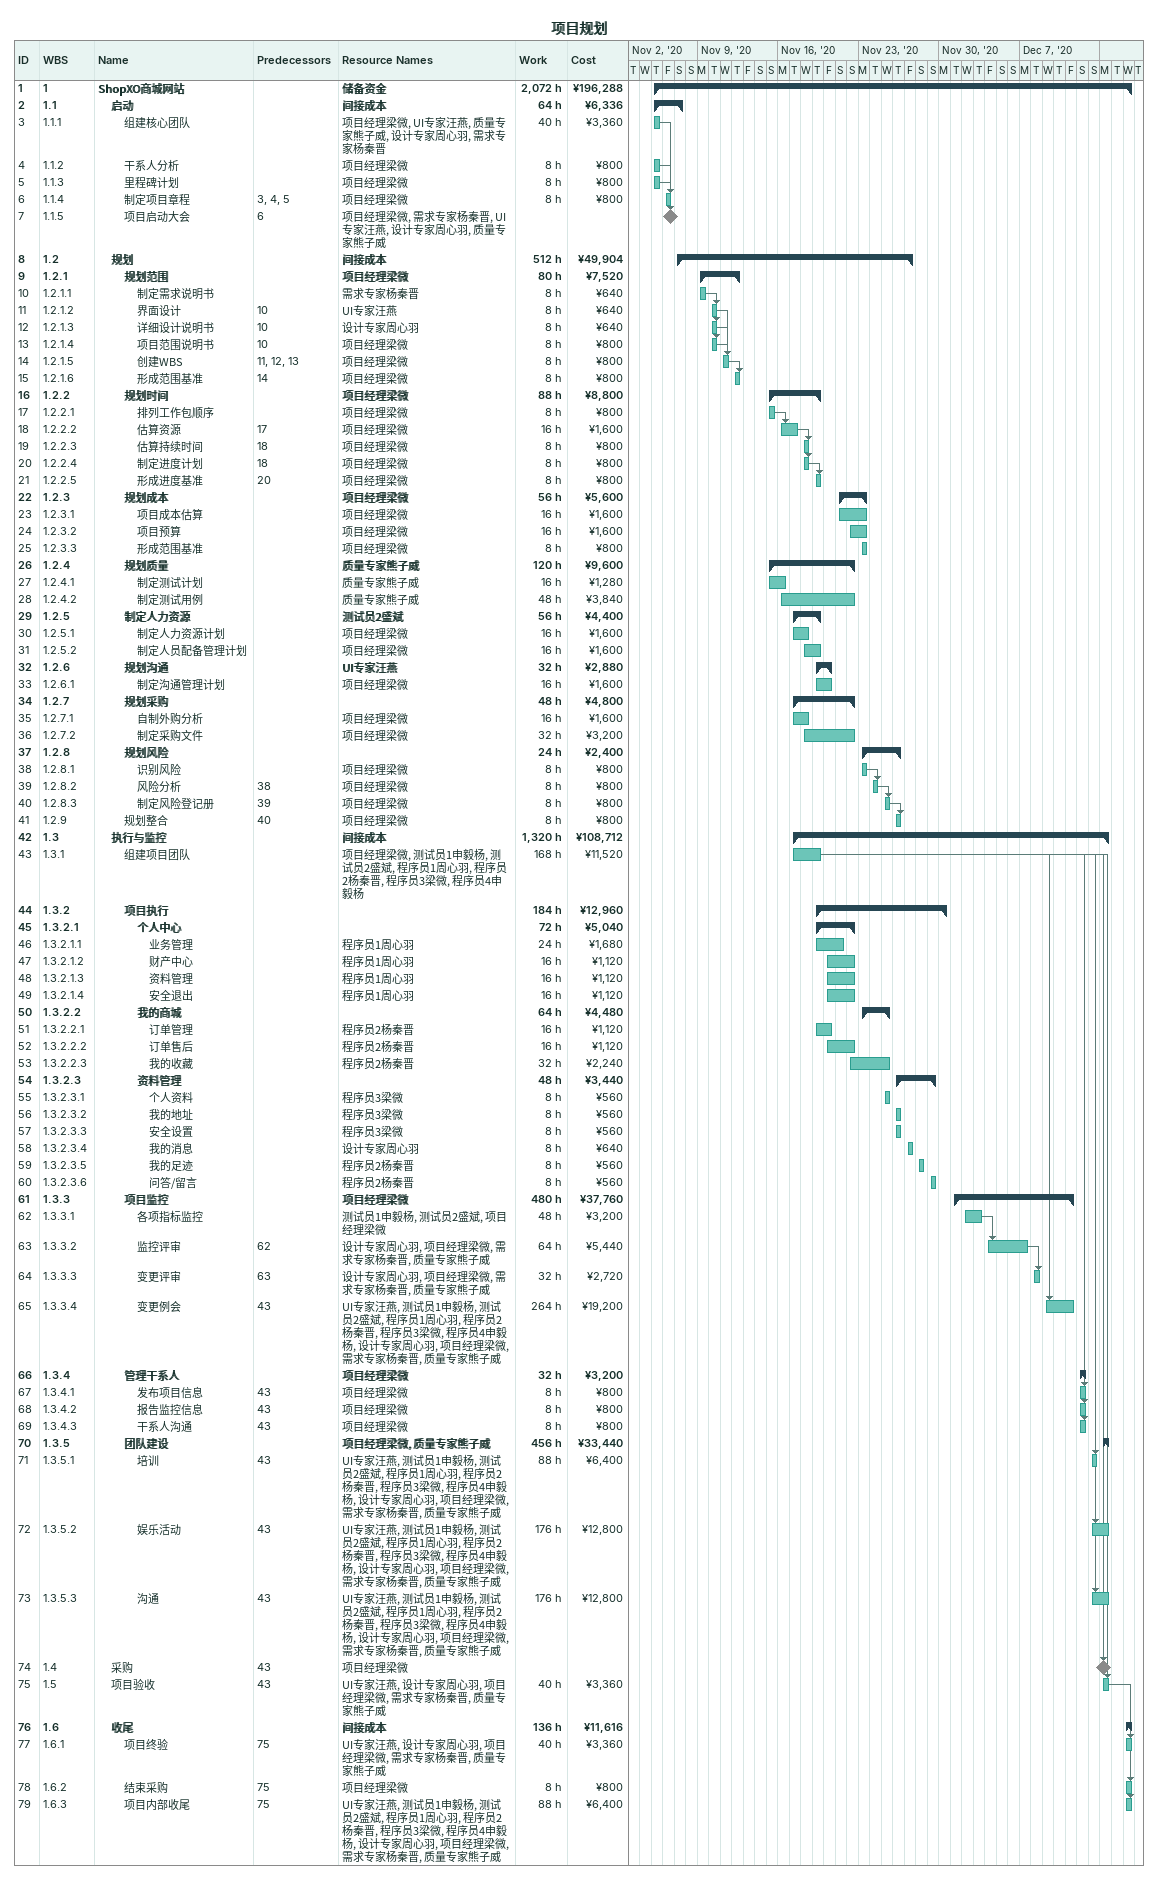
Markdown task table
项目规划

| ID | WBS | Task | Start | Finish | Predecessors | Resources | Work (h) | Cost (¥) |
|---|---|---|---|---|---|---|---|---|
| 1 | 1 | **ShopXO商城网站** | 2020-11-05 | 2020-12-16 |  | 储备资金 | 2072 | 196288 |
| 2 | 1.1 | **启动** | 2020-11-05 | 2020-11-07 |  | 间接成本 | 64 | 6336 |
| 3 | 1.1.1 | 组建核心团队 | 2020-11-05 | 2020-11-05 |  | 项目经理梁微, UI专家汪燕, 质量专家熊子威, 设计专家周心羽, 需求专家杨秦晋 | 40 | 3360 |
| 4 | 1.1.2 | 干系人分析 | 2020-11-05 | 2020-11-05 |  | 项目经理梁微 | 8 | 800 |
| 5 | 1.1.3 | 里程碑计划 | 2020-11-05 | 2020-11-05 |  | 项目经理梁微 | 8 | 800 |
| 6 | 1.1.4 | 制定项目章程 | 2020-11-06 | 2020-11-06 | 3, 4, 5 | 项目经理梁微 | 8 | 800 |
| 7 | 1.1.5 | 项目启动大会 (milestone) | 2020-11-06 | 2020-11-06 | 6 | 项目经理梁微, 需求专家杨秦晋, UI专家汪燕, 设计专家周心羽, 质量专家熊子威 |  |  |
| 8 | 1.2 | **规划** | 2020-11-07 | 2020-11-27 |  | 间接成本 | 512 | 49904 |
| 9 | 1.2.1 | **规划范围** | 2020-11-09 | 2020-11-12 |  | 项目经理梁微 | 80 | 7520 |
| 10 | 1.2.1.1 | 制定需求说明书 | 2020-11-09 | 2020-11-09 |  | 需求专家杨秦晋 | 8 | 640 |
| 11 | 1.2.1.2 | 界面设计 | 2020-11-10 | 2020-11-10 | 10 | UI专家汪燕 | 8 | 640 |
| 12 | 1.2.1.3 | 详细设计说明书 | 2020-11-10 | 2020-11-10 | 10 | 设计专家周心羽 | 8 | 640 |
| 13 | 1.2.1.4 | 项目范围说明书 | 2020-11-10 | 2020-11-10 | 10 | 项目经理梁微 | 8 | 800 |
| 14 | 1.2.1.5 | 创建WBS | 2020-11-11 | 2020-11-11 | 11, 12, 13 | 项目经理梁微 | 8 | 800 |
| 15 | 1.2.1.6 | 形成范围基准 | 2020-11-12 | 2020-11-12 | 14 | 项目经理梁微 | 8 | 800 |
| 16 | 1.2.2 | **规划时间** | 2020-11-15 | 2020-11-19 |  | 项目经理梁微 | 88 | 8800 |
| 17 | 1.2.2.1 | 排列工作包顺序 | 2020-11-15 | 2020-11-15 |  | 项目经理梁微 | 8 | 800 |
| 18 | 1.2.2.2 | 估算资源 | 2020-11-16 | 2020-11-17 | 17 | 项目经理梁微 | 16 | 1600 |
| 19 | 1.2.2.3 | 估算持续时间 | 2020-11-18 | 2020-11-18 | 18 | 项目经理梁微 | 8 | 800 |
| 20 | 1.2.2.4 | 制定进度计划 | 2020-11-18 | 2020-11-18 | 18 | 项目经理梁微 | 8 | 800 |
| 21 | 1.2.2.5 | 形成进度基准 | 2020-11-19 | 2020-11-19 | 20 | 项目经理梁微 | 8 | 800 |
| 22 | 1.2.3 | **规划成本** | 2020-11-21 | 2020-11-23 |  | 项目经理梁微 | 56 | 5600 |
| 23 | 1.2.3.1 | 项目成本估算 | 2020-11-21 | 2020-11-23 |  | 项目经理梁微 | 16 | 1600 |
| 24 | 1.2.3.2 | 项目预算 | 2020-11-22 | 2020-11-23 |  | 项目经理梁微 | 16 | 1600 |
| 25 | 1.2.3.3 | 形成范围基准 | 2020-11-23 | 2020-11-23 |  | 项目经理梁微 | 8 | 800 |
| 26 | 1.2.4 | **规划质量** | 2020-11-15 | 2020-11-22 |  | 质量专家熊子威 | 120 | 9600 |
| 27 | 1.2.4.1 | 制定测试计划 | 2020-11-15 | 2020-11-16 |  | 质量专家熊子威 | 16 | 1280 |
| 28 | 1.2.4.2 | 制定测试用例 | 2020-11-16 | 2020-11-22 |  | 质量专家熊子威 | 48 | 3840 |
| 29 | 1.2.5 | **制定人力资源** | 2020-11-17 | 2020-11-19 |  | 测试员2盛斌 | 56 | 4400 |
| 30 | 1.2.5.1 | 制定人力资源计划 | 2020-11-17 | 2020-11-18 |  | 项目经理梁微 | 16 | 1600 |
| 31 | 1.2.5.2 | 制定人员配备管理计划 | 2020-11-18 | 2020-11-19 |  | 项目经理梁微 | 16 | 1600 |
| 32 | 1.2.6 | **规划沟通** | 2020-11-19 | 2020-11-20 |  | UI专家汪燕 | 32 | 2880 |
| 33 | 1.2.6.1 | 制定沟通管理计划 | 2020-11-19 | 2020-11-20 |  | 项目经理梁微 | 16 | 1600 |
| 34 | 1.2.7 | **规划采购** | 2020-11-17 | 2020-11-22 |  |  | 48 | 4800 |
| 35 | 1.2.7.1 | 自制外购分析 | 2020-11-17 | 2020-11-18 |  | 项目经理梁微 | 16 | 1600 |
| 36 | 1.2.7.2 | 制定采购文件 | 2020-11-18 | 2020-11-22 |  | 项目经理梁微 | 32 | 3200 |
| 37 | 1.2.8 | **规划风险** | 2020-11-23 | 2020-11-26 |  |  | 24 | 2400 |
| 38 | 1.2.8.1 | 识别风险 | 2020-11-23 | 2020-11-23 |  | 项目经理梁微 | 8 | 800 |
| 39 | 1.2.8.2 | 风险分析 | 2020-11-24 | 2020-11-24 | 38 | 项目经理梁微 | 8 | 800 |
| 40 | 1.2.8.3 | 制定风险登记册 | 2020-11-25 | 2020-11-25 | 39 | 项目经理梁微 | 8 | 800 |
| 41 | 1.2.9 | 规划整合 | 2020-11-26 | 2020-11-26 | 40 | 项目经理梁微 | 8 | 800 |
| 42 | 1.3 | **执行与监控** | 2020-11-17 | 2020-12-14 |  | 间接成本 | 1320 | 108712 |
| 43 | 1.3.1 | 组建项目团队 | 2020-11-17 | 2020-11-19 |  | 项目经理梁微, 测试员1申毅杨, 测试员2盛斌, 程序员1周心羽, 程序员2杨秦晋, 程序员3梁微, 程序员4申毅杨 | 168 | 11520 |
| 44 | 1.3.2 | **项目执行** | 2020-11-19 | 2020-11-30 |  |  | 184 | 12960 |
| 45 | 1.3.2.1 | **个人中心** | 2020-11-19 | 2020-11-22 |  |  | 72 | 5040 |
| 46 | 1.3.2.1.1 | 业务管理 | 2020-11-19 | 2020-11-21 |  | 程序员1周心羽 | 24 | 1680 |
| 47 | 1.3.2.1.2 | 财产中心 | 2020-11-20 | 2020-11-22 |  | 程序员1周心羽 | 16 | 1120 |
| 48 | 1.3.2.1.3 | 资料管理 | 2020-11-20 | 2020-11-22 |  | 程序员1周心羽 | 16 | 1120 |
| 49 | 1.3.2.1.4 | 安全退出 | 2020-11-20 | 2020-11-22 |  | 程序员1周心羽 | 16 | 1120 |
| 50 | 1.3.2.2 | **我的商城** | 2020-11-23 | 2020-11-25 |  |  | 64 | 4480 |
| 51 | 1.3.2.2.1 | 订单管理 | 2020-11-19 | 2020-11-20 |  | 程序员2杨秦晋 | 16 | 1120 |
| 52 | 1.3.2.2.2 | 订单售后 | 2020-11-20 | 2020-11-22 |  | 程序员2杨秦晋 | 16 | 1120 |
| 53 | 1.3.2.2.3 | 我的收藏 | 2020-11-22 | 2020-11-25 |  | 程序员2杨秦晋 | 32 | 2240 |
| 54 | 1.3.2.3 | **资料管理** | 2020-11-26 | 2020-11-29 |  |  | 48 | 3440 |
| 55 | 1.3.2.3.1 | 个人资料 | 2020-11-25 | 2020-11-25 |  | 程序员3梁微 | 8 | 560 |
| 56 | 1.3.2.3.2 | 我的地址 | 2020-11-26 | 2020-11-26 |  | 程序员3梁微 | 8 | 560 |
| 57 | 1.3.2.3.3 | 安全设置 | 2020-11-26 | 2020-11-26 |  | 程序员3梁微 | 8 | 560 |
| 58 | 1.3.2.3.4 | 我的消息 | 2020-11-27 | 2020-11-27 |  | 设计专家周心羽 | 8 | 640 |
| 59 | 1.3.2.3.5 | 我的足迹 | 2020-11-28 | 2020-11-28 |  | 程序员2杨秦晋 | 8 | 560 |
| 60 | 1.3.2.3.6 | 问答/留言 | 2020-11-29 | 2020-11-29 |  | 程序员2杨秦晋 | 8 | 560 |
| 61 | 1.3.3 | **项目监控** | 2020-12-01 | 2020-12-11 |  | 项目经理梁微 | 480 | 37760 |
| 62 | 1.3.3.1 | 各项指标监控 | 2020-12-02 | 2020-12-03 |  | 测试员1申毅杨, 测试员2盛斌, 项目经理梁微 | 48 | 3200 |
| 63 | 1.3.3.2 | 监控评审 | 2020-12-04 | 2020-12-07 | 62 | 设计专家周心羽, 项目经理梁微, 需求专家杨秦晋, 质量专家熊子威 | 64 | 5440 |
| 64 | 1.3.3.3 | 变更评审 | 2020-12-08 | 2020-12-08 | 63 | 设计专家周心羽, 项目经理梁微, 需求专家杨秦晋, 质量专家熊子威 | 32 | 2720 |
| 65 | 1.3.3.4 | 变更例会 | 2020-12-09 | 2020-12-11 | 43 | UI专家汪燕, 测试员1申毅杨, 测试员2盛斌, 程序员1周心羽, 程序员2杨秦晋, 程序员3梁微, 程序员4申毅杨, 设计专家周心羽, 项目经理梁微, 需求专家杨秦晋, 质量专家熊子威 | 264 | 19200 |
| 66 | 1.3.4 | **管理干系人** | 2020-12-12 | 2020-12-12 |  | 项目经理梁微 | 32 | 3200 |
| 67 | 1.3.4.1 | 发布项目信息 | 2020-12-12 | 2020-12-12 | 43 | 项目经理梁微 | 8 | 800 |
| 68 | 1.3.4.2 | 报告监控信息 | 2020-12-12 | 2020-12-12 | 43 | 项目经理梁微 | 8 | 800 |
| 69 | 1.3.4.3 | 干系人沟通 | 2020-12-12 | 2020-12-12 | 43 | 项目经理梁微 | 8 | 800 |
| 70 | 1.3.5 | **团队建设** | 2020-12-14 | 2020-12-14 |  | 项目经理梁微, 质量专家熊子威 | 456 | 33440 |
| 71 | 1.3.5.1 | 培训 | 2020-12-13 | 2020-12-13 | 43 | UI专家汪燕, 测试员1申毅杨, 测试员2盛斌, 程序员1周心羽, 程序员2杨秦晋, 程序员3梁微, 程序员4申毅杨, 设计专家周心羽, 项目经理梁微, 需求专家杨秦晋, 质量专家熊子威 | 88 | 6400 |
| 72 | 1.3.5.2 | 娱乐活动 | 2020-12-13 | 2020-12-14 | 43 | UI专家汪燕, 测试员1申毅杨, 测试员2盛斌, 程序员1周心羽, 程序员2杨秦晋, 程序员3梁微, 程序员4申毅杨, 设计专家周心羽, 项目经理梁微, 需求专家杨秦晋, 质量专家熊子威 | 176 | 12800 |
| 73 | 1.3.5.3 | 沟通 | 2020-12-13 | 2020-12-14 | 43 | UI专家汪燕, 测试员1申毅杨, 测试员2盛斌, 程序员1周心羽, 程序员2杨秦晋, 程序员3梁微, 程序员4申毅杨, 设计专家周心羽, 项目经理梁微, 需求专家杨秦晋, 质量专家熊子威 | 176 | 12800 |
| 74 | 1.4 | 采购 (milestone) | 2020-12-14 | 2020-12-14 | 43 | 项目经理梁微 |  |  |
| 75 | 1.5 | 项目验收 | 2020-12-14 | 2020-12-14 | 43 | UI专家汪燕, 设计专家周心羽, 项目经理梁微, 需求专家杨秦晋, 质量专家熊子威 | 40 | 3360 |
| 76 | 1.6 | **收尾** | 2020-12-16 | 2020-12-16 |  | 间接成本 | 136 | 11616 |
| 77 | 1.6.1 | 项目终验 | 2020-12-16 | 2020-12-16 | 75 | UI专家汪燕, 设计专家周心羽, 项目经理梁微, 需求专家杨秦晋, 质量专家熊子威 | 40 | 3360 |
| 78 | 1.6.2 | 结束采购 | 2020-12-16 | 2020-12-16 | 75 | 项目经理梁微 | 8 | 800 |
| 79 | 1.6.3 | 项目内部收尾 | 2020-12-16 | 2020-12-16 | 75 | UI专家汪燕, 测试员1申毅杨, 测试员2盛斌, 程序员1周心羽, 程序员2杨秦晋, 程序员3梁微, 程序员4申毅杨, 设计专家周心羽, 项目经理梁微, 需求专家杨秦晋, 质量专家熊子威 | 88 | 6400 |
